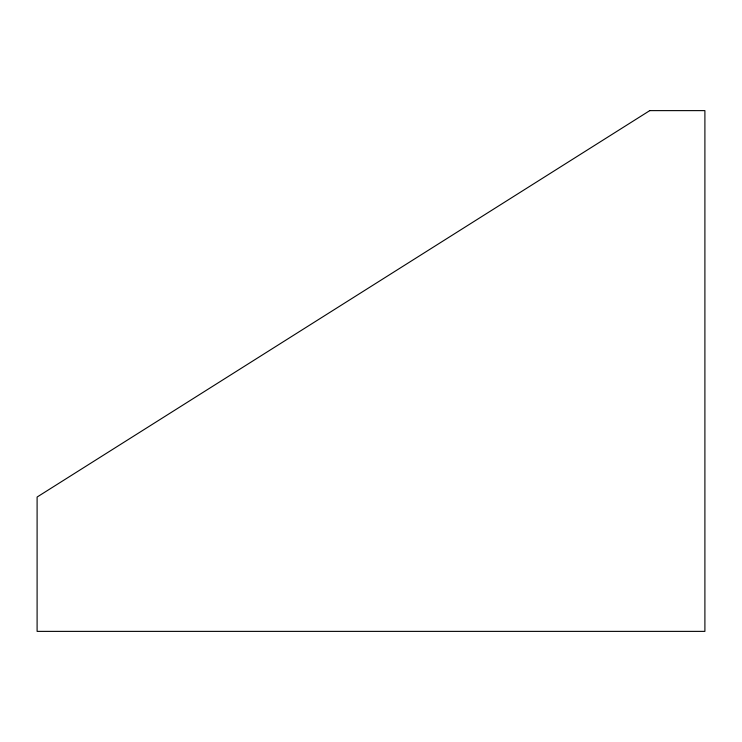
<?xml version="1.0" encoding="UTF-8"?>
<svg xmlns="http://www.w3.org/2000/svg" width="742" height="742" viewBox="0 0 742 742"><rect width="100%" height="100%" fill="white"/><g stroke="black" fill="none" stroke-linecap="round" stroke-linejoin="round"><path stroke-width="1.11" d="M649.76 110.623L37.1 497.038L37.1 631.377L704.9 631.377L704.9 110.623L649.76 110.623"/></g></svg>
